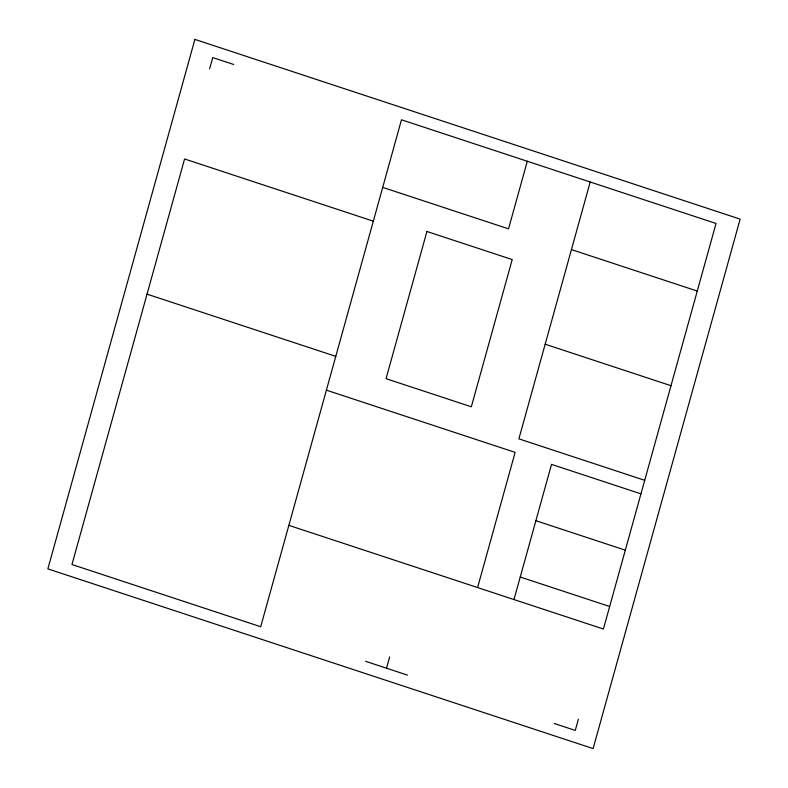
<?xml version="1.0" encoding="UTF-8"?>
<svg xmlns="http://www.w3.org/2000/svg" width="788" height="788" viewBox="0 0 788 788"><rect width="100%" height="100%" fill="white"/><g stroke="black" fill="none" stroke-linecap="round" stroke-linejoin="round"><path stroke-width="1.18" d="M209.608 68.842L212.73 57.573L233.701 64.488M386.524 668.214L389.656 656.946M527.3 161.264L508.526 228.855L382.702 187.386M477.597 587.562L515.135 452.371L326.399 390.159M590.212 181.998L518.888 438.857L644.712 480.325M513.983 599.55L551.531 464.368L640.959 493.849M578.392 719.158L575.27 730.427L554.299 723.512M571.438 249.589L697.272 291.067M373.315 221.182L184.579 158.969L71.964 564.523L260.7 626.736L401.476 119.786L716.036 223.477L603.421 629.031L288.851 525.35M545.168 344.218L670.992 385.696M147.041 294.151L335.777 356.363M535.889 520.691L625.317 550.172M520.247 577.023L609.676 606.504M365.553 661.299L407.494 675.119M194.892 39.4L47.861 568.877L593.108 748.6L740.139 219.123L194.892 39.4M426.929 231.465L386.051 378.673L471.332 406.785L512.21 259.577L426.929 231.465"/></g></svg>
